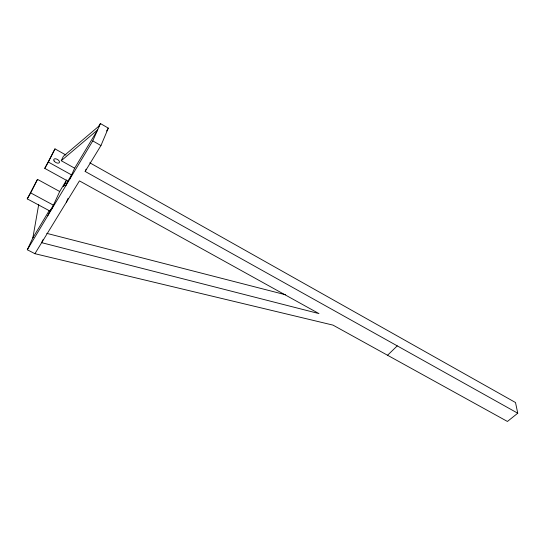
<?xml version="1.0" encoding="UTF-8"?>
<svg xmlns="http://www.w3.org/2000/svg" width="545" height="545" viewBox="0 0 545 545"><rect width="100%" height="100%" fill="white"/><g stroke="black" fill="none" stroke-linecap="round" stroke-linejoin="round"><path stroke-width="0.82" d="M38.715 204.532L32.864 237.845L49.234 210.561M33.483 236.516L27.305 249.753L34.921 253.697L332.988 325.113L507.429 421.462L517.75 413.212L85.149 171.443L100.941 145.576L108.319 128.123L100.416 123.538L98.7 126.413M85.149 171.443L86.124 169.175M34.921 253.697L66.367 202.236L68.057 198.38M27.305 249.753L92.766 140.903L100.416 123.538M42.973 239.739L41.652 242.668L318.961 313.593L79.447 180.879L66.367 202.236M69.528 179.55L74.645 168.194L97.603 129.921L61.258 160.72L74.645 168.194M65.802 185.743L67.887 181.131L71.599 174.952L48.382 162.076L54.984 148.88L65.945 155.025M51.285 209.88L59.705 191.499L66.619 179.959M47.749 215.759L50.63 209.498M61.258 160.72L63.363 156.333L99.49 125.65M67.887 181.131L44.765 168.378L54.984 148.88M37.503 179.373L30.677 192.903L53.437 205.186L49.922 211.044L27.25 198.877L37.503 179.373L59.705 191.499M27.25 198.877L30.677 192.903M44.765 168.378L48.382 162.076M106.561 131.025L108.319 128.123M387.543 355.258L397.264 345.877M46.768 233.349L285.519 294.763M89.796 162.798L515.509 402.53L517.75 413.212M92.766 140.903L100.941 145.576M65.972 181.948L63.54 186.397L65.972 181.948M54.098 160.959A3.195 1.73 30.4 0 0 59.105 162.853A3.195 1.73 30.4 0 0 56.605 159.045A3.195 1.73 30.4 0 0 54.098 160.959"/></g></svg>
